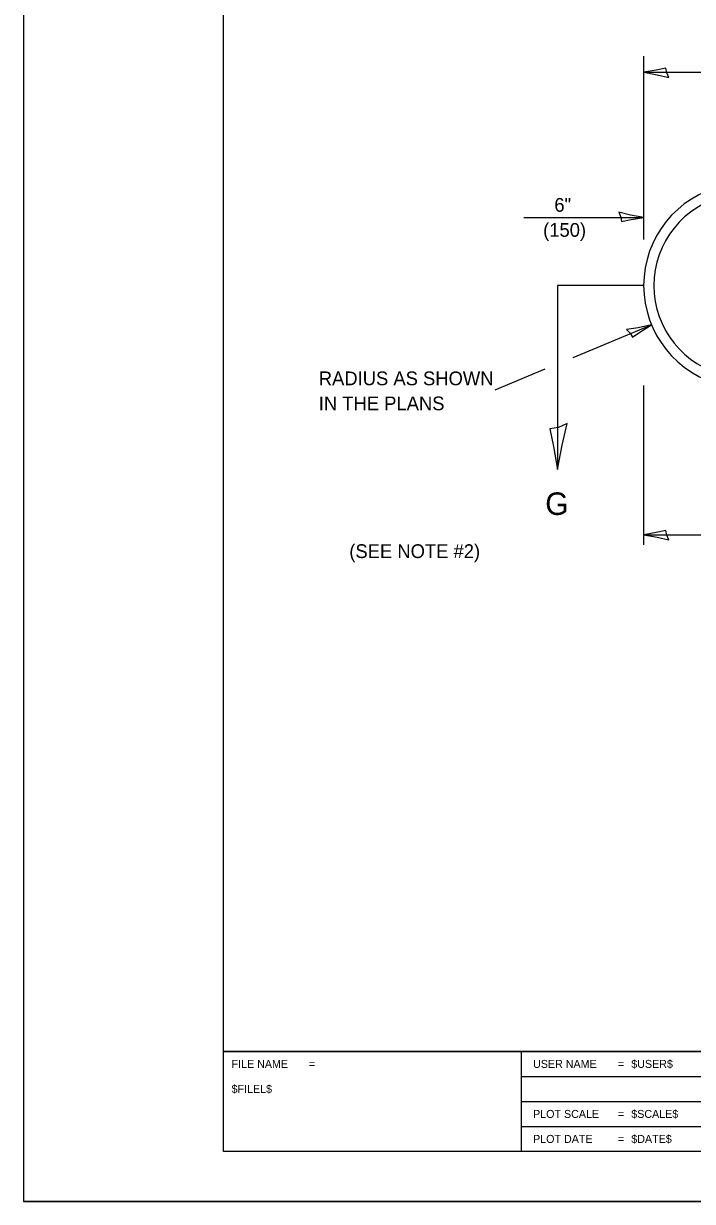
# Model space of a CAD drawing. Extents: x 99537 to 100217, y 100016 to 100456.
# Drawn here: x 99537.1 to 99670.8, y 100016.2 to 100251.8 of the extents above; entities that cross this region are included whole.
import ezdxf

# ---------------------------------------------------------------- set-up
doc = ezdxf.new("R2010")
doc.units = 0
for name, color, linetype in [('Design_PR_Back of Gutter or Curb line', 7, 'Continuous'), ('Design_PR_Roadway Dimensions', 7, 'Continuous'), ('Design_PR_Roadway Notes', 7, 'Continuous'), ('Level 43', 7, 'Continuous'), ('Sheets_50 Reference Boundary', 7, 'Continuous'), ('Sheets_General Details', 7, 'Continuous'), ('Sheets_Printer Plotting Border', 7, 'Continuous')]:
    doc.layers.add(name, color=color, linetype=linetype)

msp = doc.modelspace()

# ---------------------------------------------------------------- linework, layer by layer
at = {"layer": 'Design_PR_Back of Gutter or Curb line'}
for radius in [20.44, 18.4]:
    msp.add_arc((99681.51, 100199.36), radius, 102.6023, 257.3977, dxfattribs=at)
at = {"layer": 'Design_PR_Roadway Notes'}
for p, q in [((99661.07, 100199.36), (99643.86, 100199.36)), ((99643.86, 100199.36), (99643.86, 100162.6)), ((99646.98, 100185.01), (99662.63, 100191.51)), ((99631.41, 100178.53), (99641.41, 100182.69))]:
    msp.add_line(p, q, dxfattribs=at)
for points in [[(99657.61, 100190.56), (99658.36, 100189.83), (99658.86, 100189.04), (99660.49, 100190.15), (99662.63, 100191.51), (99659.98, 100190.94)], [(99645.78, 100171.75), (99644.02, 100171), (99642.33, 100170.71), (99643.07, 100167.17), (99643.86, 100162.6), (99644.75, 100167.48)]]:
    msp.add_lwpolyline(points, close=True, dxfattribs=at)
at = {"layer": 'Level 43'}
for p, q in [((99661.08, 100208.6), (99661.08, 100245.24)), ((99661.08, 100242.01), (99766.58, 100242.01)), ((99637.1, 100212.99), (99661.08, 100212.99)), ((99661.08, 100147.52), (99661.08, 100179.39)), ((99661.08, 100149.55), (99729.14, 100149.55))]:
    msp.add_line(p, q, dxfattribs=at)
for points in [[(99666.08, 100240.97), (99665.68, 100241.93), (99665.52, 100242.85), (99663.58, 100242.45), (99661.08, 100242.01), (99663.75, 100241.53)], [(99656.08, 100214.03), (99656.49, 100213.07), (99656.65, 100212.15), (99658.58, 100212.55), (99661.08, 100212.99), (99658.42, 100213.47)], [(99666.08, 100148.51), (99665.68, 100149.47), (99665.52, 100150.39), (99663.58, 100149.99), (99661.08, 100149.55), (99663.75, 100149.07)]]:
    msp.add_lwpolyline(points, close=True, dxfattribs=at)
at = {"layer": 'Sheets_50 Reference Boundary'}
msp.add_lwpolyline([(99577.07, 100446.23), (100207.07, 100446.23), (100207.07, 100046.23), (99577.07, 100046.23)], close=True, dxfattribs=at)
at = {"layer": 'Sheets_General Details'}
for p, q in [((99537.07, 100456.23), (99537.07, 100016.23)), ((99577.07, 100046.23), (100207.07, 100046.23)), ((99636.56, 100046.23), (99636.56, 100026.23)), ((99636.56, 100041.23), (99820.56, 100041.23)), ((99636.56, 100036.23), (99820.56, 100036.23)), ((99636.56, 100031.23), (99820.56, 100031.23)), ((100217.07, 100016.23), (99537.07, 100016.23))]:
    msp.add_line(p, q, dxfattribs=at)
msp.add_lwpolyline([(99577.07, 100446.23), (100207.07, 100446.23), (100207.07, 100026.23), (99577.07, 100026.23)], close=True, dxfattribs=at)
at = {"layer": 'Sheets_Printer Plotting Border'}
msp.add_lwpolyline([(99537.07, 100016.23), (100217.07, 100016.23), (100217.07, 100456.23), (99537.07, 100456.23)], close=True, dxfattribs=at)

# ---------------------------------------------------------------- texts
at = {"layer": 'Design_PR_Roadway Dimensions'}
for s, p in [('6"', (99643.21, 100214.12)), ('(150)', (99640.97, 100209.11))]:
    msp.add_text(s, height=2.75, dxfattribs=at).set_placement(p)
at = {"layer": 'Design_PR_Roadway Notes'}
for s, height, p in [('RADIUS AS SHOWN', 2.75, (99596.11, 100179.43)), ('IN THE PLANS', 2.75, (99596.11, 100174.43)), ('G', 4.5, (99641.39, 100153.5)), ('(SEE NOTE #2)', 2.75, (99602.21, 100144.88))]:
    msp.add_text(s, height=height, dxfattribs=at).set_placement(p)
at = {"layer": 'Sheets_General Details'}
for s, p in [('FILE NAME', (99578.67, 100042.93)), ('USER NAME', (99638.96, 100042.93)), ('$USER$', (99658.6, 100042.93)), ('=', (99594.12, 100042.93)), ('=', (99655.91, 100042.93)), ('$FILEL$', (99578.67, 100037.93)), ('PLOT SCALE', (99638.96, 100032.93)), ('=', (99655.91, 100032.93)), ('$SCALE$', (99658.6, 100032.93)), ('PLOT DATE', (99638.96, 100027.93)), ('=', (99655.91, 100027.93)), ('$DATE$', (99658.6, 100027.93))]:
    msp.add_text(s, height=1.6, rotation=360, dxfattribs=at).set_placement(p)

doc.saveas('drawing.dxf')
